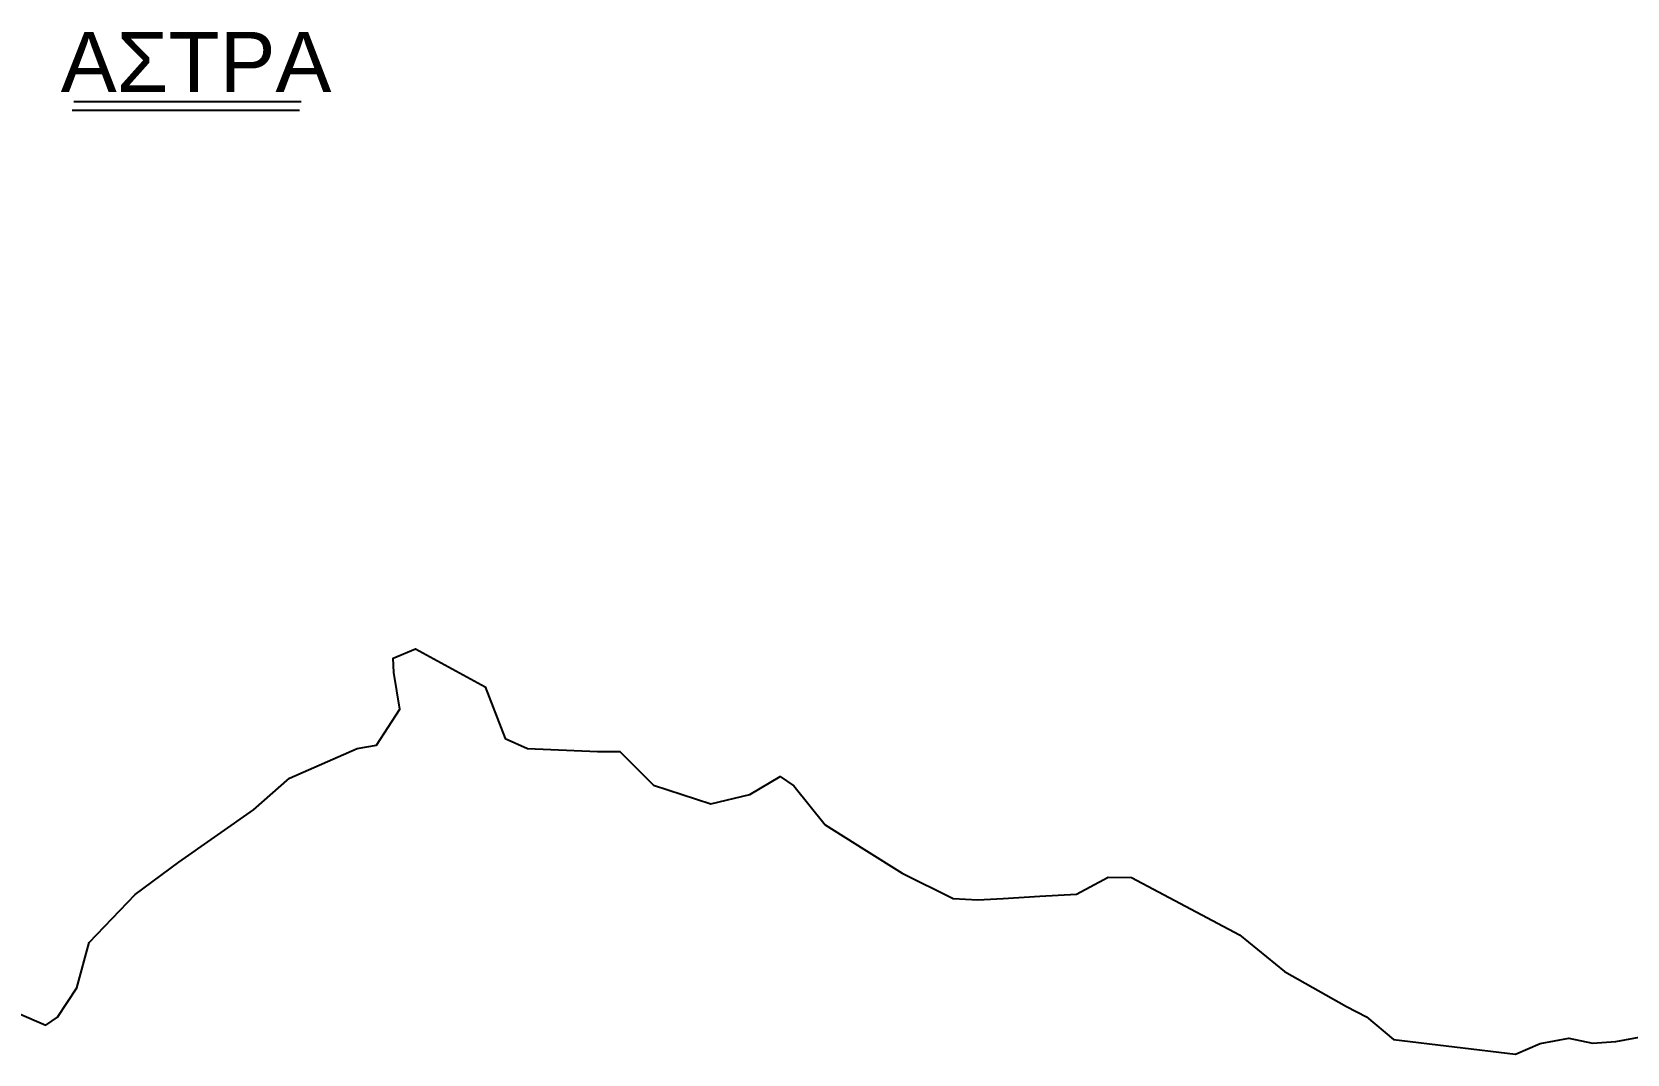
# Model space of a CAD drawing. Header units: metres. Extents: x 245125 to 394351, y 270578 to 4233311.
# Drawn here: x 309550 to 312209, y 4194477 to 4196182 of the extents above; entities that cross this region are included whole.
import ezdxf
from ezdxf.enums import TextEntityAlignment as Align
from ezdxf.lldxf.tags import DXFTag

# ---------------------------------------------------------------- set-up
doc = ezdxf.new("R2010")
doc.units = ezdxf.units.M
for name, color, linetype in [('4495-(228-329)', 103, 'Continuous'), ('ASTOTA', 7, 'Continuous'), ('ΗΛΕΙΑ_Ονομασία ΟΤΑ_ΟΚΧΕ', 6, 'Continuous')]:
    doc.layers.add(name, color=color, linetype=linetype)
doc.styles.add('ARIAL', font='arial.ttf')
tags = doc.linetypes.add('HIDDEN', pattern=[0.375, 0.25, -0.125]).pattern_tags.tags
tags[6:7] = [DXFTag(74, 4), DXFTag(75, 0), DXFTag(340, '0'), DXFTag(46, 1.0), DXFTag(50, 0.0), DXFTag(44, 0.0), DXFTag(45, 0.0)]
tags[4:5] = [DXFTag(74, 4), DXFTag(75, 0), DXFTag(340, '0'), DXFTag(46, 1.0), DXFTag(50, 0.0), DXFTag(44, 0.0), DXFTag(45, 0.0)]

msp = doc.modelspace()

# ---------------------------------------------------------------- linework, layer by layer
at = {"layer": '4495-(228-329)', "color": 103}
for p, q in [((309617, 4196051.4), (309995.6, 4196051.4)), ((309619.8, 4196065.5), (309998.4, 4196065.5))]:
    msp.add_line(p, q, dxfattribs=at)
at = {"layer": 'ASTOTA', "color": 253, "linetype": 'HIDDEN', "ltscale": 300}
msp.add_lwpolyline([(309525.2, 4194545.6), (309573.1, 4194525.2), (309592.3, 4194538.4), (309624.6, 4194587.5), (309645, 4194663), (309721.6, 4194743.2), (309794.7, 4194797.1), (309919.3, 4194884.5), (309979.4, 4194937.4), (310092, 4194986.4), (310124.4, 4194992.4), (310162.9, 4195052.4), (310153.3, 4195113.5), (310152.1, 4195137.4), (310189.3, 4195153), (310305.5, 4195089.5), (310339, 4195003.3), (310376.1, 4194986.6), (310492.6, 4194981.8), (310529.8, 4194981.8), (310586.1, 4194925.5), (310681.9, 4194894.4), (310746.8, 4194910), (310797.1, 4194940), (310819.9, 4194924.4), (310872.3, 4194859.2), (310936.5, 4194818.9), (311000.7, 4194778.7), (311085.7, 4194736.6), (311126.9, 4194734.4), (311169.1, 4194736.6), (311230.3, 4194740.3), (311291.5, 4194743.9), (311344.1, 4194771.8), (311383.2, 4194771.4), (311562.9, 4194675.8), (311638.4, 4194614.9), (311741.3, 4194556.3), (311775, 4194538.9), (311819.9, 4194501.2), (312023.5, 4194476.9), (312064.5, 4194494.5), (312112.3, 4194503.7), (312151.5, 4194494.9), (312190.6, 4194497.8), (312235.9, 4194506.5)], dxfattribs=at)

# ---------------------------------------------------------------- texts
at = {"layer": 'ΗΛΕΙΑ_Ονομασία ΟΤΑ_ΟΚΧΕ', "color": 253, "style": 'ARIAL'}
msp.add_text('ΑΣΤΡΑ', height=100, dxfattribs=at).set_placement((309823.4, 4196131.8), align=Align.MIDDLE)

doc.saveas('drawing.dxf')
